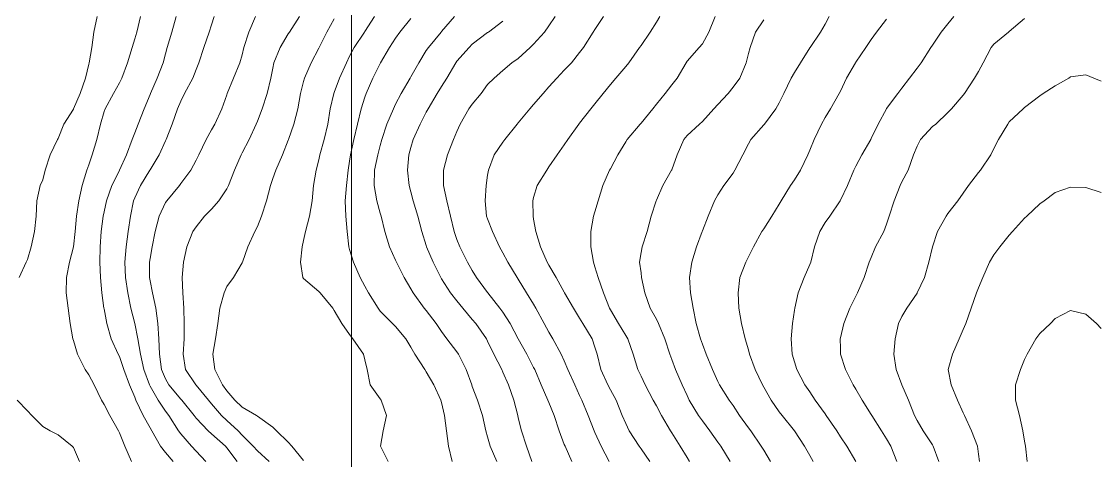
# Model space of a CAD drawing. Header units: centimetres. Extents: x 0 to 642158, y -847 to 649707.
# Drawn here: x 617056.06 to 617091.13, y 620344.29 to 620358.59 of the extents above; entities that cross this region are included whole.
import ezdxf

# ---------------------------------------------------------------- set-up
doc = ezdxf.new("R2010")
doc.units = ezdxf.units.CM
doc.header["$MEASUREMENT"] = 0
doc.layers.add('MEV_grille', color=254, linetype='Continuous', lineweight=9)
doc.layers.add('WAL_topographie 0.5', color=253, linetype='Continuous', lineweight=20)

# ---------------------------------------------------------------- blocks, each defined once
blk = doc.blocks.new('*U112')
at = {"layer": 'MEV_grille', "transparency": 33554687}
blk.add_lwpolyline([(0, 1825.476), (0, -1825.476)], dxfattribs=at)
blk = doc.blocks.new('*U113')
at = {"layer": 'MEV_grille', "color": 0, "linetype": 'ByBlock', "lineweight": -2, "transparency": 16777216}
blk.add_blockref('*U112', (1700, 0), dxfattribs=at)

msp = doc.modelspace()

# ---------------------------------------------------------------- linework, layer by layer
at = {"layer": 'WAL_topographie 0.5'}
for points in [[(617055.984, 620350.25), (617056.216, 620350.75), (617056.25, 620350.839), (617056.369, 620351.25), (617056.478, 620351.75), (617056.537, 620352.25), (617056.56, 620352.75), (617056.669, 620353.25), (617056.75, 620353.43), (617056.835, 620353.75), (617056.996, 620354.25), (617057.234, 620354.75), (617057.25, 620354.777), (617057.438, 620355.25), (617057.75, 620355.74), (617057.754, 620355.75), (617057.976, 620356.25), (617058.141, 620356.75), (617058.25, 620357.201), (617058.264, 620357.25), (617058.354, 620357.75), (617058.417, 620358.25), (617058.527, 620358.75)], [(617059.648, 620344.25), (617059.428, 620344.75), (617059.25, 620345.185), (617059.223, 620345.25), (617058.935, 620345.75), (617058.75, 620346.113), (617058.671, 620346.25), (617058.424, 620346.75), (617058.25, 620347.074), (617058.137, 620347.25), (617057.884, 620347.75), (617057.75, 620348.194), (617057.732, 620348.25), (617057.644, 620348.75), (617057.578, 620349.25), (617057.519, 620349.75), (617057.523, 620350.25), (617057.618, 620350.75), (617057.75, 620351.25), (617057.75, 620351.25), (617057.808, 620351.75), (617057.846, 620352.25), (617057.927, 620352.75), (617058.039, 620353.25), (617058.189, 620353.75), (617058.25, 620353.919), (617058.364, 620354.25), (617058.514, 620354.75), (617058.634, 620355.25), (617058.75, 620355.661), (617058.781, 620355.75), (617059.052, 620356.25), (617059.25, 620356.596), (617059.331, 620356.75), (617059.515, 620357.25), (617059.665, 620357.75), (617059.75, 620358.026), (617059.817, 620358.25), (617059.942, 620358.75)], [(617060.997, 620344.25), (617060.75, 620344.542), (617060.593, 620344.75), (617060.305, 620345.25), (617060.25, 620345.347), (617060.023, 620345.75), (617059.789, 620346.25), (617059.75, 620346.349), (617059.575, 620346.75), (617059.395, 620347.25), (617059.25, 620347.674), (617059.212, 620347.75), (617058.986, 620348.25), (617058.836, 620348.75), (617058.75, 620349.224), (617058.745, 620349.25), (617058.673, 620349.75), (617058.633, 620350.25), (617058.615, 620350.75), (617058.62, 620351.25), (617058.657, 620351.75), (617058.723, 620352.25), (617058.75, 620352.384), (617058.825, 620352.75), (617059.005, 620353.25), (617059.25, 620353.741), (617059.255, 620353.75), (617059.483, 620354.25), (617059.668, 620354.75), (617059.75, 620354.961), (617059.86, 620355.25), (617060.06, 620355.75), (617060.25, 620356.214), (617060.264, 620356.25), (617060.478, 620356.75), (617060.674, 620357.25), (617060.75, 620357.542), (617060.803, 620357.75), (617060.954, 620358.25), (617061.1, 620358.75)], [(617062.064, 620344.25), (617061.75, 620344.587), (617061.604, 620344.75), (617061.25, 620345.153), (617061.178, 620345.25), (617060.858, 620345.75), (617060.75, 620345.892), (617060.515, 620346.25), (617060.25, 620346.706), (617060.228, 620346.75), (617060.042, 620347.25), (617059.94, 620347.75), (617059.852, 620348.25), (617059.75, 620348.746), (617059.749, 620348.75), (617059.624, 620349.25), (617059.521, 620349.75), (617059.45, 620350.25), (617059.427, 620350.75), (617059.466, 620351.25), (617059.539, 620351.75), (617059.609, 620352.25), (617059.713, 620352.75), (617059.75, 620352.84), (617059.938, 620353.25), (617060.244, 620353.75), (617060.25, 620353.762), (617060.546, 620354.25), (617060.75, 620354.706), (617060.771, 620354.75), (617060.969, 620355.25), (617061.148, 620355.75), (617061.25, 620356), (617061.373, 620356.25), (617061.641, 620356.75), (617061.75, 620357.031), (617061.839, 620357.25), (617061.998, 620357.75), (617062.177, 620358.25), (617062.25, 620358.48), (617062.342, 620358.75)], [(617063.088, 620344.25), (617062.75, 620344.693), (617062.702, 620344.75), (617062.25, 620345.149), (617062.139, 620345.25), (617061.75, 620345.664), (617061.686, 620345.75), (617061.283, 620346.25), (617061.25, 620346.285), (617060.86, 620346.75), (617060.75, 620346.944), (617060.621, 620347.25), (617060.557, 620347.75), (617060.539, 620348.25), (617060.503, 620348.75), (617060.438, 620349.25), (617060.323, 620349.75), (617060.25, 620350.14), (617060.233, 620350.25), (617060.232, 620350.75), (617060.25, 620350.873), (617060.312, 620351.25), (617060.419, 620351.75), (617060.55, 620352.25), (617060.75, 620352.688), (617060.792, 620352.75), (617061.203, 620353.25), (617061.25, 620353.31), (617061.578, 620353.75), (617061.75, 620354.074), (617061.835, 620354.25), (617062.079, 620354.75), (617062.25, 620355.058), (617062.359, 620355.25), (617062.586, 620355.75), (617062.75, 620356.199), (617062.767, 620356.25), (617062.973, 620356.75), (617063.178, 620357.25), (617063.25, 620357.506), (617063.308, 620357.75), (617063.465, 620358.25), (617063.689, 620358.75)], [(617064.128, 620344.25), (617063.75, 620344.598), (617063.611, 620344.75), (617063.25, 620345.115), (617063.122, 620345.25), (617062.75, 620345.588), (617062.575, 620345.75), (617062.25, 620346.136), (617062.157, 620346.25), (617061.75, 620346.745), (617061.745, 620346.75), (617061.406, 620347.25), (617061.333, 620347.75), (617061.365, 620348.25), (617061.365, 620348.75), (617061.346, 620349.25), (617061.319, 620349.75), (617061.295, 620350.25), (617061.34, 620350.75), (617061.448, 620351.25), (617061.643, 620351.75), (617061.75, 620351.902), (617062.025, 620352.25), (617062.25, 620352.478), (617062.492, 620352.75), (617062.75, 620353.144), (617062.808, 620353.25), (617063.004, 620353.75), (617063.219, 620354.25), (617063.25, 620354.308), (617063.481, 620354.75), (617063.712, 620355.25), (617063.75, 620355.347), (617063.903, 620355.75), (617064.068, 620356.25), (617064.185, 620356.75), (617064.25, 620357.072), (617064.287, 620357.25), (617064.485, 620357.75), (617064.75, 620358.187), (617064.79, 620358.25), (617065.122, 620358.75)], [(617065.25, 620344.283), (617064.869, 620344.75), (617064.75, 620344.882), (617064.374, 620345.25), (617064.25, 620345.37), (617063.75, 620345.728), (617063.719, 620345.75), (617063.25, 620346.025), (617063.016, 620346.25), (617062.75, 620346.554), (617062.612, 620346.75), (617062.361, 620347.25), (617062.295, 620347.75), (617062.378, 620348.25), (617062.458, 620348.75), (617062.527, 620349.25), (617062.665, 620349.75), (617062.75, 620349.957), (617062.971, 620350.25), (617063.25, 620350.729), (617063.262, 620350.75), (617063.438, 620351.25), (617063.667, 620351.75), (617063.75, 620351.911), (617063.882, 620352.25), (617064.049, 620352.75), (617064.17, 620353.25), (617064.25, 620353.479), (617064.343, 620353.75), (617064.564, 620354.25), (617064.75, 620354.73), (617064.757, 620354.75), (617064.931, 620355.25), (617065.062, 620355.75), (617065.156, 620356.25), (617065.25, 620356.638), (617065.281, 620356.75), (617065.504, 620357.25), (617065.75, 620357.722), (617065.763, 620357.75), (617066.006, 620358.25), (617066.25, 620358.678)], [(617068.013, 620344.25), (617067.759, 620344.75), (617067.85, 620345.25), (617067.955, 620345.75), (617067.781, 620346.25), (617067.75, 620346.298), (617067.419, 620346.75), (617067.326, 620347.25), (617067.25, 620347.561), (617067.2, 620347.75), (617066.853, 620348.25), (617066.75, 620348.395), (617066.495, 620348.75), (617066.25, 620349.175), (617066.201, 620349.25), (617065.788, 620349.75), (617065.75, 620349.794), (617065.25, 620350.217), (617065.231, 620350.25), (617065.156, 620350.75), (617065.204, 620351.25), (617065.25, 620351.46), (617065.32, 620351.75), (617065.449, 620352.25), (617065.529, 620352.75), (617065.578, 620353.25), (617065.661, 620353.75), (617065.75, 620354.088), (617065.785, 620354.25), (617065.924, 620354.75), (617066.04, 620355.25), (617066.124, 620355.75), (617066.239, 620356.25), (617066.25, 620356.279), (617066.426, 620356.75), (617066.648, 620357.25), (617066.75, 620357.464), (617066.898, 620357.75), (617067.237, 620358.25), (617067.25, 620358.269), (617067.562, 620358.75)], [(617070.09, 620344.25), (617069.977, 620344.75), (617069.908, 620345.25), (617069.843, 620345.75), (617069.75, 620346.17), (617069.73, 620346.25), (617069.495, 620346.75), (617069.25, 620347.178), (617069.208, 620347.25), (617068.877, 620347.75), (617068.75, 620347.975), (617068.585, 620348.25), (617068.25, 620348.647), (617068.149, 620348.75), (617067.75, 620349.156), (617067.678, 620349.25), (617067.365, 620349.75), (617067.25, 620349.966), (617067.097, 620350.25), (617066.877, 620350.75), (617066.75, 620351.161), (617066.723, 620351.25), (617066.668, 620351.75), (617066.632, 620352.25), (617066.613, 620352.75), (617066.647, 620353.25), (617066.705, 620353.75), (617066.75, 620354.041), (617066.781, 620354.25), (617066.892, 620354.75), (617067.005, 620355.25), (617067.127, 620355.75), (617067.25, 620356.128), (617067.295, 620356.25), (617067.511, 620356.75), (617067.75, 620357.224), (617067.764, 620357.25), (617068.055, 620357.75), (617068.25, 620358.052), (617068.392, 620358.25), (617068.75, 620358.685)], [(617071.553, 620344.25), (617071.338, 620344.75), (617071.25, 620345.051), (617071.193, 620345.25), (617071.079, 620345.75), (617070.92, 620346.25), (617070.75, 620346.697), (617070.732, 620346.75), (617070.55, 620347.25), (617070.3, 620347.75), (617070.25, 620347.822), (617069.924, 620348.25), (617069.75, 620348.488), (617069.573, 620348.75), (617069.25, 620349.171), (617069.184, 620349.25), (617068.823, 620349.75), (617068.75, 620349.879), (617068.531, 620350.25), (617068.279, 620350.75), (617068.25, 620350.816), (617068.054, 620351.25), (617067.898, 620351.75), (617067.779, 620352.25), (617067.75, 620352.348), (617067.639, 620352.75), (617067.556, 620353.25), (617067.569, 620353.75), (617067.67, 620354.25), (617067.75, 620354.551), (617067.808, 620354.75), (617067.967, 620355.25), (617068.179, 620355.75), (617068.25, 620355.901), (617068.429, 620356.25), (617068.725, 620356.75), (617068.75, 620356.793), (617069.004, 620357.25), (617069.25, 620357.643), (617069.322, 620357.75), (617069.739, 620358.25), (617069.75, 620358.265), (617070.173, 620358.75)], [(617072.694, 620344.25), (617072.516, 620344.75), (617072.352, 620345.25), (617072.25, 620345.675), (617072.233, 620345.75), (617072.11, 620346.25), (617071.934, 620346.75), (617071.75, 620347.167), (617071.711, 620347.25), (617071.458, 620347.75), (617071.25, 620348.175), (617071.209, 620348.25), (617070.862, 620348.75), (617070.75, 620348.882), (617070.448, 620349.25), (617070.25, 620349.491), (617070.041, 620349.75), (617069.75, 620350.205), (617069.722, 620350.25), (617069.471, 620350.75), (617069.263, 620351.25), (617069.25, 620351.292), (617069.101, 620351.75), (617068.975, 620352.25), (617068.825, 620352.75), (617068.75, 620353.039), (617068.689, 620353.25), (617068.642, 620353.75), (617068.688, 620354.25), (617068.75, 620354.485), (617068.827, 620354.75), (617069.055, 620355.25), (617069.25, 620355.633), (617069.312, 620355.75), (617069.611, 620356.25), (617069.75, 620356.477), (617069.922, 620356.75), (617070.211, 620357.25), (617070.25, 620357.301), (617070.647, 620357.75), (617070.75, 620357.85), (617071.25, 620358.235), (617071.275, 620358.25), (617071.75, 620358.599)], [(617073.992, 620344.25), (617073.773, 620344.75), (617073.75, 620344.811), (617073.585, 620345.25), (617073.421, 620345.75), (617073.25, 620346.171), (617073.218, 620346.25), (617072.994, 620346.75), (617072.784, 620347.25), (617072.75, 620347.318), (617072.533, 620347.75), (617072.25, 620348.245), (617072.248, 620348.25), (617071.987, 620348.75), (617071.75, 620349.117), (617071.653, 620349.25), (617071.258, 620349.75), (617071.25, 620349.761), (617070.891, 620350.25), (617070.75, 620350.474), (617070.596, 620350.75), (617070.346, 620351.25), (617070.25, 620351.492), (617070.164, 620351.75), (617070.043, 620352.25), (617069.924, 620352.75), (617069.814, 620353.25), (617069.814, 620353.75), (617069.938, 620354.25), (617070.137, 620354.75), (617070.25, 620355.01), (617070.357, 620355.25), (617070.643, 620355.75), (617070.75, 620355.903), (617071.042, 620356.25), (617071.25, 620356.541), (617071.467, 620356.75), (617071.75, 620356.993), (617072.042, 620357.25), (617072.25, 620357.389), (617072.637, 620357.75), (617072.75, 620357.853), (617073.105, 620358.25), (617073.25, 620358.456), (617073.45, 620358.75)], [(617075.216, 620344.25), (617074.954, 620344.75), (617074.75, 620345.194), (617074.725, 620345.25), (617074.529, 620345.75), (617074.322, 620346.25), (617074.25, 620346.405), (617074.089, 620346.75), (617073.87, 620347.25), (617073.75, 620347.53), (617073.65, 620347.75), (617073.378, 620348.25), (617073.25, 620348.472), (617073.092, 620348.75), (617072.822, 620349.25), (617072.75, 620349.376), (617072.523, 620349.75), (617072.25, 620350.192), (617072.214, 620350.25), (617071.908, 620350.75), (617071.75, 620351.052), (617071.638, 620351.25), (617071.405, 620351.75), (617071.25, 620352.157), (617071.217, 620352.25), (617071.173, 620352.75), (617071.206, 620353.25), (617071.25, 620353.588), (617071.274, 620353.75), (617071.461, 620354.25), (617071.75, 620354.663), (617071.815, 620354.75), (617072.217, 620355.25), (617072.25, 620355.286), (617072.631, 620355.75), (617072.75, 620355.882), (617073.065, 620356.25), (617073.25, 620356.468), (617073.507, 620356.75), (617073.75, 620357.011), (617073.979, 620357.25), (617074.25, 620357.577), (617074.372, 620357.75), (617074.694, 620358.25), (617074.75, 620358.336), (617075.023, 620358.75)], [(617076.54, 620344.25), (617076.25, 620344.663), (617076.19, 620344.75), (617075.863, 620345.25), (617075.75, 620345.486), (617075.638, 620345.75), (617075.443, 620346.25), (617075.25, 620346.59), (617075.164, 620346.75), (617074.94, 620347.25), (617074.82, 620347.75), (617074.75, 620347.977), (617074.653, 620348.25), (617074.357, 620348.75), (617074.25, 620348.926), (617074.044, 620349.25), (617073.76, 620349.75), (617073.75, 620349.769), (617073.482, 620350.25), (617073.25, 620350.656), (617073.194, 620350.75), (617072.969, 620351.25), (617072.818, 620351.75), (617072.75, 620352.147), (617072.734, 620352.25), (617072.724, 620352.75), (617072.75, 620352.861), (617072.868, 620353.25), (617073.175, 620353.75), (617073.25, 620353.856), (617073.522, 620354.25), (617073.75, 620354.575), (617073.865, 620354.75), (617074.224, 620355.25), (617074.25, 620355.284), (617074.611, 620355.75), (617074.75, 620355.906), (617075.021, 620356.25), (617075.25, 620356.543), (617075.432, 620356.75), (617075.75, 620357.122), (617075.854, 620357.25), (617076.203, 620357.75), (617076.25, 620357.815), (617076.547, 620358.25), (617076.75, 620358.569), (617076.864, 620358.75)], [(617077.834, 620344.25), (617077.75, 620344.377), (617077.523, 620344.75), (617077.25, 620345.19), (617077.212, 620345.25), (617076.918, 620345.75), (617076.75, 620346.062), (617076.65, 620346.25), (617076.383, 620346.75), (617076.25, 620347.035), (617076.146, 620347.25), (617075.998, 620347.75), (617075.821, 620348.25), (617075.75, 620348.362), (617075.518, 620348.75), (617075.25, 620349.198), (617075.22, 620349.25), (617075.025, 620349.75), (617074.848, 620350.25), (617074.75, 620350.593), (617074.701, 620350.75), (617074.619, 620351.25), (617074.61, 620351.75), (617074.705, 620352.25), (617074.75, 620352.393), (617074.853, 620352.75), (617075.009, 620353.25), (617075.227, 620353.75), (617075.25, 620353.791), (617075.493, 620354.25), (617075.75, 620354.668), (617075.803, 620354.75), (617076.218, 620355.25), (617076.25, 620355.284), (617076.633, 620355.75), (617076.75, 620355.893), (617077.035, 620356.25), (617077.25, 620356.53), (617077.432, 620356.75), (617077.719, 620357.25), (617077.75, 620357.303), (617078.143, 620357.75), (617078.25, 620357.867), (617078.463, 620358.25), (617078.672, 620358.75)], [(617079.155, 620344.25), (617078.848, 620344.75), (617078.75, 620344.887), (617078.492, 620345.25), (617078.25, 620345.574), (617078.128, 620345.75), (617077.821, 620346.25), (617077.75, 620346.404), (617077.59, 620346.75), (617077.372, 620347.25), (617077.25, 620347.572), (617077.184, 620347.75), (617077.025, 620348.25), (617076.819, 620348.75), (617076.75, 620348.896), (617076.553, 620349.25), (617076.378, 620349.75), (617076.27, 620350.25), (617076.25, 620350.404), (617076.2, 620350.75), (617076.25, 620351.064), (617076.282, 620351.25), (617076.45, 620351.75), (617076.584, 620352.25), (617076.74, 620352.75), (617076.75, 620352.774), (617076.96, 620353.25), (617077.244, 620353.75), (617077.25, 620353.763), (617077.427, 620354.25), (617077.647, 620354.75), (617077.75, 620354.882), (617078.156, 620355.25), (617078.25, 620355.33), (617078.624, 620355.75), (617078.75, 620355.889), (617079.086, 620356.25), (617079.25, 620356.449), (617079.467, 620356.75), (617079.682, 620357.25), (617079.75, 620357.547), (617079.802, 620357.75), (617079.984, 620358.25), (617080.25, 620358.649)], [(617080.467, 620344.25), (617080.25, 620344.618), (617080.17, 620344.75), (617079.824, 620345.25), (617079.75, 620345.354), (617079.464, 620345.75), (617079.25, 620346.072), (617079.123, 620346.25), (617078.806, 620346.75), (617078.75, 620346.859), (617078.579, 620347.25), (617078.369, 620347.75), (617078.25, 620348.077), (617078.191, 620348.25), (617078.052, 620348.75), (617077.953, 620349.25), (617077.865, 620349.75), (617077.826, 620350.25), (617077.911, 620350.75), (617078.056, 620351.25), (617078.243, 620351.75), (617078.25, 620351.768), (617078.435, 620352.25), (617078.641, 620352.75), (617078.75, 620352.945), (617078.954, 620353.25), (617079.25, 620353.654), (617079.313, 620353.75), (617079.57, 620354.25), (617079.75, 620354.606), (617079.83, 620354.75), (617080.25, 620355.224), (617080.271, 620355.25), (617080.649, 620355.75), (617080.75, 620355.94), (617080.907, 620356.25), (617081.145, 620356.75), (617081.25, 620356.931), (617081.444, 620357.25), (617081.75, 620357.732), (617081.762, 620357.75), (617082.103, 620358.25), (617082.25, 620358.505), (617082.383, 620358.75)], [(617081.857, 620344.25), (617081.75, 620344.446), (617081.581, 620344.75), (617081.25, 620345.247), (617081.248, 620345.25), (617080.845, 620345.75), (617080.75, 620345.873), (617080.489, 620346.25), (617080.25, 620346.67), (617080.205, 620346.75), (617079.97, 620347.25), (617079.787, 620347.75), (617079.75, 620347.889), (617079.642, 620348.25), (617079.524, 620348.75), (617079.441, 620349.25), (617079.412, 620349.75), (617079.467, 620350.25), (617079.664, 620350.75), (617079.75, 620350.924), (617079.912, 620351.25), (617080.19, 620351.75), (617080.25, 620351.835), (617080.518, 620352.25), (617080.75, 620352.635), (617080.813, 620352.75), (617081.126, 620353.25), (617081.25, 620353.434), (617081.445, 620353.75), (617081.686, 620354.25), (617081.75, 620354.403), (617081.888, 620354.75), (617082.128, 620355.25), (617082.25, 620355.465), (617082.421, 620355.75), (617082.713, 620356.25), (617082.75, 620356.325), (617082.95, 620356.75), (617083.236, 620357.25), (617083.25, 620357.27), (617083.577, 620357.75), (617083.75, 620358.01), (617083.922, 620358.25), (617084.25, 620358.666)], [(617083.25, 620344.256), (617082.963, 620344.75), (617082.75, 620345.058), (617082.629, 620345.25), (617082.286, 620345.75), (617082.25, 620345.804), (617081.928, 620346.25), (617081.75, 620346.523), (617081.594, 620346.75), (617081.329, 620347.25), (617081.25, 620347.503), (617081.176, 620347.75), (617081.141, 620348.25), (617081.182, 620348.75), (617081.25, 620349.184), (617081.26, 620349.25), (617081.374, 620349.75), (617081.571, 620350.25), (617081.75, 620350.671), (617081.782, 620350.75), (617081.902, 620351.25), (617082.076, 620351.75), (617082.25, 620352.044), (617082.406, 620352.25), (617082.737, 620352.75), (617082.75, 620352.773), (617082.983, 620353.25), (617083.186, 620353.75), (617083.25, 620353.872), (617083.452, 620354.25), (617083.737, 620354.75), (617083.75, 620354.778), (617083.976, 620355.25), (617084.247, 620355.75), (617084.25, 620355.753), (617084.619, 620356.25), (617084.75, 620356.419), (617085.003, 620356.75), (617085.25, 620357.074), (617085.386, 620357.25), (617085.699, 620357.75), (617085.75, 620357.823), (617086.036, 620358.25), (617086.25, 620358.515), (617086.44, 620358.75)], [(617084.585, 620344.25), (617084.389, 620344.75), (617084.25, 620344.987), (617084.089, 620345.25), (617083.771, 620345.75), (617083.75, 620345.786), (617083.453, 620346.25), (617083.25, 620346.607), (617083.164, 620346.75), (617082.911, 620347.25), (617082.755, 620347.75), (617082.75, 620347.95), (617082.743, 620348.25), (617082.75, 620348.281), (617082.857, 620348.75), (617083.055, 620349.25), (617083.25, 620349.638), (617083.304, 620349.75), (617083.524, 620350.25), (617083.686, 620350.75), (617083.75, 620350.906), (617083.897, 620351.25), (617084.162, 620351.75), (617084.25, 620351.986), (617084.343, 620352.25), (617084.496, 620352.75), (617084.697, 620353.25), (617084.75, 620353.364), (617084.956, 620353.75), (617085.136, 620354.25), (617085.25, 620354.529), (617085.364, 620354.75), (617085.75, 620355.166), (617085.855, 620355.25), (617086.25, 620355.622), (617086.368, 620355.75), (617086.75, 620356.192), (617086.789, 620356.25), (617087.124, 620356.75), (617087.25, 620356.966), (617087.4, 620357.25), (617087.667, 620357.75), (617087.75, 620357.852), (617088.227, 620358.25), (617088.25, 620358.269), (617088.75, 620358.689)], [(617085.952, 620344.25), (617085.775, 620344.75), (617085.75, 620344.793), (617085.45, 620345.25), (617085.25, 620345.591), (617085.163, 620345.75), (617084.965, 620346.25), (617084.75, 620346.746), (617084.748, 620346.75), (617084.562, 620347.25), (617084.494, 620347.75), (617084.533, 620348.25), (617084.637, 620348.75), (617084.75, 620348.982), (617084.91, 620349.25), (617085.25, 620349.742), (617085.255, 620349.75), (617085.485, 620350.25), (617085.634, 620350.75), (617085.75, 620351.25), (617085.75, 620351.25), (617085.914, 620351.75), (617086.192, 620352.25), (617086.25, 620352.331), (617086.578, 620352.75), (617086.75, 620353), (617086.922, 620353.25), (617087.25, 620353.666), (617087.317, 620353.75), (617087.652, 620354.25), (617087.75, 620354.452), (617087.902, 620354.75), (617088.207, 620355.25), (617088.25, 620355.323), (617088.708, 620355.75), (617088.75, 620355.79), (617089.25, 620356.171), (617089.354, 620356.25), (617089.75, 620356.498), (617090.189, 620356.75), (617090.25, 620356.788), (617090.75, 620356.852), (617091.006, 620356.75), (617091.25, 620356.647)], [(617087.28, 620344.25), (617087.25, 620344.493), (617087.214, 620344.75), (617087.023, 620345.25), (617086.788, 620345.75), (617086.75, 620345.836), (617086.564, 620346.25), (617086.363, 620346.75), (617086.261, 620347.25), (617086.398, 620347.75), (617086.622, 620348.25), (617086.75, 620348.554), (617086.832, 620348.75), (617087.005, 620349.25), (617087.188, 620349.75), (617087.25, 620349.917), (617087.387, 620350.25), (617087.604, 620350.75), (617087.75, 620350.987), (617087.94, 620351.25), (617088.25, 620351.629), (617088.357, 620351.75), (617088.75, 620352.188), (617088.82, 620352.25), (617089.25, 620352.645), (617089.392, 620352.75), (617089.75, 620353.021), (617090.25, 620353.189), (617090.75, 620353.177), (617091.25, 620353.023)], [(617088.836, 620344.25), (617088.776, 620344.75), (617088.75, 620344.912), (617088.695, 620345.25), (617088.587, 620345.75), (617088.46, 620346.25), (617088.452, 620346.75), (617088.619, 620347.25), (617088.75, 620347.578), (617088.84, 620347.75), (617089.121, 620348.25), (617089.25, 620348.428), (617089.596, 620348.75), (617089.75, 620348.917), (617090.25, 620349.173), (617090.75, 620349.055), (617091.094, 620348.75), (617091.25, 620348.592)], [(617057.949, 620344.25), (617057.75, 620344.712), (617057.713, 620344.75), (617057.25, 620345.123), (617056.996, 620345.25), (617056.75, 620345.392), (617056.399, 620345.75), (617056.25, 620345.908), (617055.918, 620346.25)]]:
    msp.add_lwpolyline(points, dxfattribs=at)

# ---------------------------------------------------------------- block references
at = {"layer": 'MEV_grille', "transparency": 33554687}
msp.add_blockref('*U113', (615366.814, 620593.644), dxfattribs=at)

doc.saveas('drawing.dxf')
